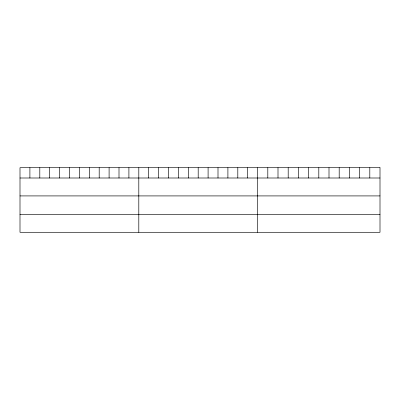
<?xml version="1.0" encoding="UTF-8"?>
<svg xmlns="http://www.w3.org/2000/svg" width="400" height="400" viewBox="0 0 400 400"><rect width="100%" height="100%" fill="white"/><g stroke="black" fill="none" stroke-linecap="round" stroke-linejoin="round"><path stroke-width="0.6" d="M20 178L380 178M20 195.915L380 195.915M20 214.38L380 214.38M369.8 167.705L369.8 178M359.6 167.705L359.6 178M349.4 167.705L349.4 178M339.2 167.705L339.2 178M329 167.705L329 178M318.8 167.705L318.8 178M308.6 167.705L308.6 178M298.4 167.705L298.4 178M288.2 167.705L288.2 178M278 167.705L278 178M267.8 167.705L267.8 178M257.6 167.705L257.6 232.295M247.7 167.705L247.7 178M237.8 167.705L237.8 178M227.9 167.705L227.9 178M218 167.705L218 178M208.1 167.705L208.1 178M198.2 167.705L198.2 178M188.3 167.705L188.3 178M178.4 167.705L178.4 178M168.5 167.705L168.5 178M158.6 167.705L158.6 178M148.7 167.705L148.7 178M138.8 167.705L138.8 232.295M128.9 167.705L128.9 178M119 167.705L119 178M109.1 167.705L109.1 178M99.2 167.705L99.2 178M89.3 167.705L89.3 178M79.4 167.705L79.4 178M69.5 167.705L69.5 178M59.6 167.705L59.6 178M49.7 167.705L49.7 178M39.8 167.705L39.8 178M29.9 167.705L29.9 178M380 167.705L20 167.705L20 232.295L380 232.295L380 167.705"/></g></svg>
